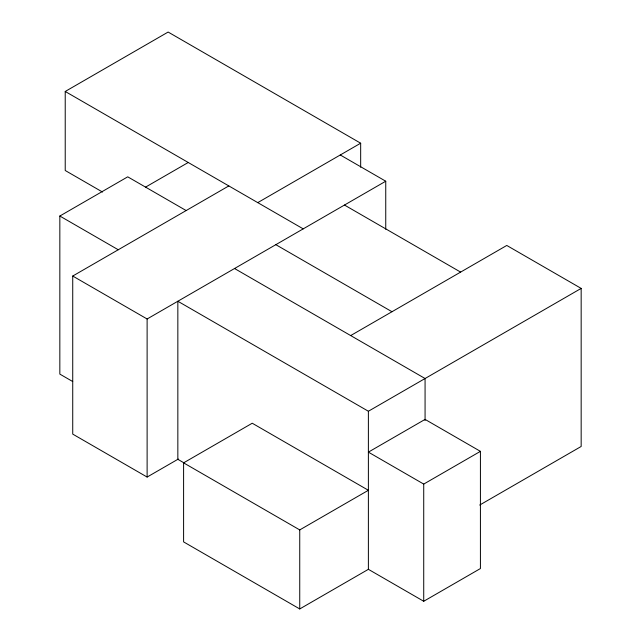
<?xml version="1.0" encoding="UTF-8"?>
<svg xmlns="http://www.w3.org/2000/svg" width="641" height="641" viewBox="0 0 641 641"><rect width="100%" height="100%" fill="white"/><g stroke="black" fill="none" stroke-linecap="round" stroke-linejoin="round"><path stroke-width="0.96" d="M102.512 192.036L65.222 170.498L65.222 91.471L168.134 32.05L360.667 143.207L360.667 167.221M72.721 381.539L59.837 374.104L59.837 216.033L127.735 176.828L186.154 210.56M145.563 187.124L188.238 162.485M178.334 459.036L147.118 477.056L72.729 434.109L72.729 276.039L228.821 185.922M257.754 202.628L360.667 143.207M72.729 276.039L147.118 318.986L385.746 181.219L385.746 229.246M350.683 335.572L506.775 245.455L581.163 288.402L581.163 446.473L479.708 505.044M183.598 462.858L252.234 423.228L368.383 490.285L299.74 529.915L183.598 462.858L183.598 541.893L299.74 608.95L368.383 569.32L423.725 601.274L480.421 568.543L480.421 451.352L425.071 419.398L368.383 452.129L423.725 484.083L480.421 451.352M183.911 462.818L177.845 459.317L177.845 301.246L368.383 411.25L581.163 288.402M340.283 154.978L385.746 181.219M344.473 205.048L460.623 272.105M65.222 91.471L303.209 228.869M275.838 244.678L391.98 311.726M234.542 268.515L425.071 378.519L425.071 420.536M59.837 216.033L118.248 249.758M423.725 484.083L423.725 601.274M368.383 411.25L368.383 569.32M299.74 529.915L299.74 608.95M147.118 318.986L147.118 477.056"/></g></svg>
